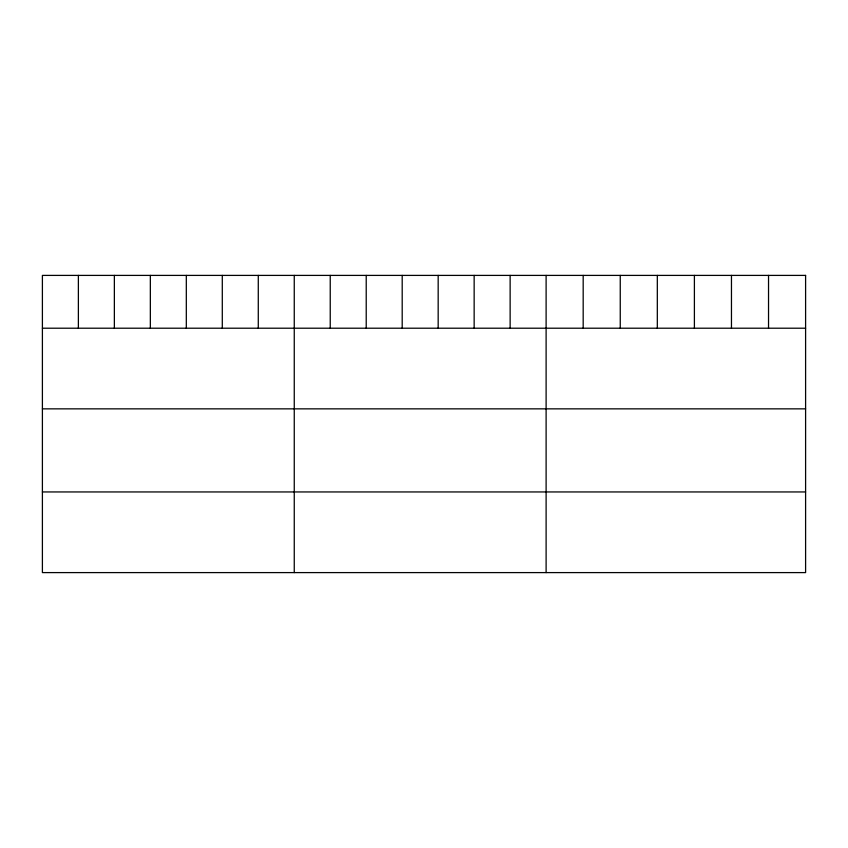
<?xml version="1.0" encoding="UTF-8"?>
<svg xmlns="http://www.w3.org/2000/svg" width="848" height="848" viewBox="0 0 848 848"><rect width="100%" height="100%" fill="white"/><g stroke="black" fill="none" stroke-linecap="round" stroke-linejoin="round"><path stroke-width="1.27" d="M42.4 328.208L805.6 328.208M42.4 408.853L805.6 408.853M42.4 491.946L805.6 491.946M768.532 275.399L768.532 328.208M731.464 275.399L731.464 328.208M694.395 275.399L694.395 328.208M657.317 275.399L657.317 328.208M620.248 275.399L620.248 328.208M583.18 275.399L583.18 328.208M546.112 275.399L546.112 572.601M510.136 275.399L510.136 328.208M474.149 275.399L474.149 328.208M438.172 275.399L438.172 328.208M402.196 275.399L402.196 328.208M366.219 275.399L366.219 328.208M330.232 275.399L330.232 328.208M294.256 275.399L294.256 572.601M258.28 275.399L258.28 328.208M222.293 275.399L222.293 328.208M186.316 275.399L186.316 328.208M150.34 275.399L150.34 328.208M114.363 275.399L114.363 328.208M78.376 275.399L78.376 328.208M805.6 275.399L42.4 275.399L42.4 572.601L805.6 572.601L805.6 275.399"/></g></svg>
